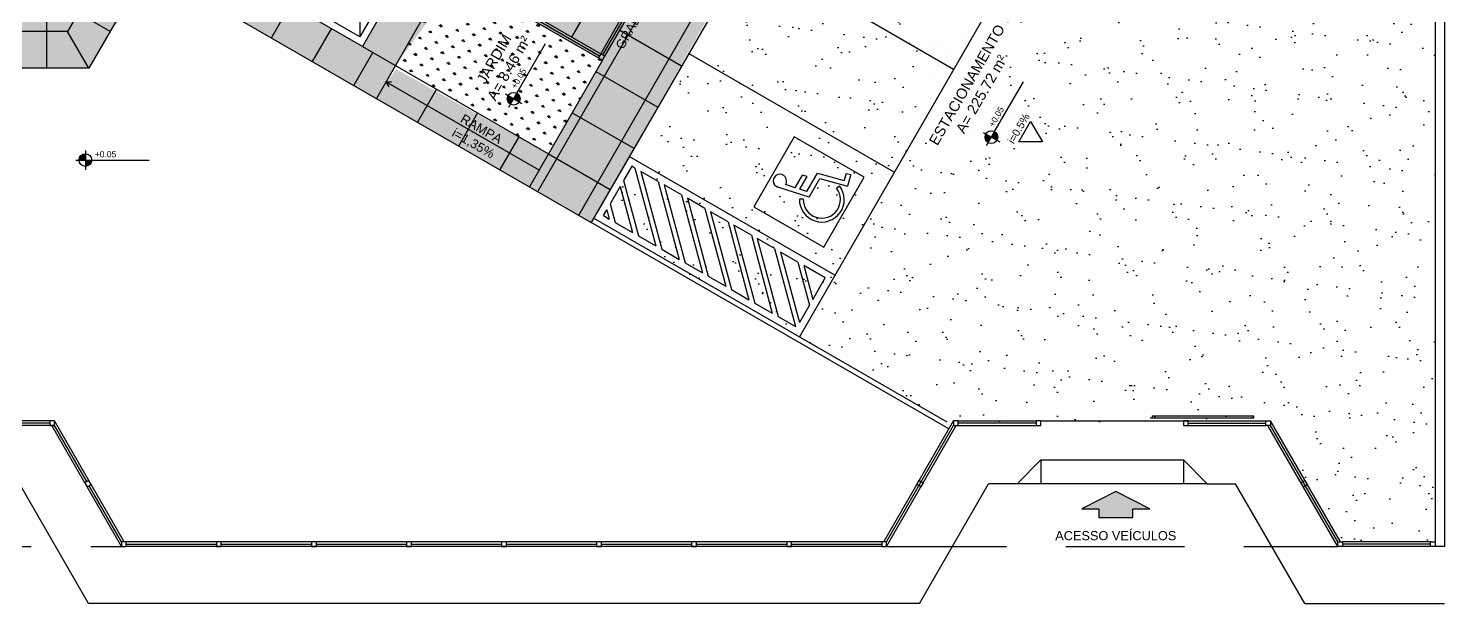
# Model space of a CAD drawing. Header units: millimetres. Extents: x 302 to 436, y 121 to 202.
# Drawn here: x 378.12 to 407.93, y 148.05 to 160.15 of the extents above; entities that cross this region are included whole.
import ezdxf

# ---------------------------------------------------------------- set-up
doc = ezdxf.new("R2010")
doc.units = ezdxf.units.MM
doc.linetypes.add('HIDDEN', pattern=[9.525, 6.35, -3.175])
doc.linetypes.add('TRACEJADO_G', pattern=[0.375, 0.25, -0.125])
for name, color, linetype in [('251', 251, 'Continuous'), ('A-ALV', 6, 'Continuous'), ('A-COTAS', 1, 'Continuous'), ('A-MURO', 2, 'Continuous'), ('A-PAREDE', 5, 'Continuous'), ('A-PISOS-CTEL', 2, 'TRACEJADO_G'), ('A-PISOS-NIVEL', 1, 'Continuous'), ('AR-PIS', 1, 'Continuous'), ('AR-VEGETAÇÃO_árvores', 96, 'HIDDEN'), ('ARQ-PIS-VISTA', 8, 'Continuous'), ('ARQ-SMB-1_100', 1, 'Continuous'), ('ARQ-TXT-1_050', 2, 'Continuous'), ('ARQ-TXT-1_075', 2, 'Continuous'), ('ARQ-TXT-1_100', 2, 'Continuous'), ('PORTAL_VTA_PROX', 1, 'Continuous')]:
    doc.layers.add(name, color=color, linetype=linetype)
doc.styles.add('ESC-50-A20', font='arial.ttf', dxfattribs={"height": 0.1})
doc.styles.add('FNDE Texto Cota 0050', font='verdana.ttf', dxfattribs={"height": 0.08})

# ---------------------------------------------------------------- blocks, each defined once
blk = doc.blocks.new('FNDE-Nível Planta-1_100')
at = {"linetype": 'Continuous', "ltscale": 0.5}
h = blk.add_hatch(color=1, dxfattribs=at)
h.paths.add_polyline_path([(135.657, 7.813), (135.657, 7.981, 0.414214), (135.489, 7.813)])
h.paths.add_polyline_path([(135.657, 7.813), (135.657, 7.645, 0.414214), (135.825, 7.813)])
at = {"color": 1}
for p, q in [((135.657, 8.065), (135.657, 7.561)), ((135.405, 7.813), (135.825, 7.813)), ((135.825, 7.813), (137.338, 7.813))]:
    blk.add_line(p, q, dxfattribs=at)
blk.add_circle((135.657, 7.813), 0.168, dxfattribs=at)
blk = doc.blocks.new('Paraplegico')
for p, q in [((134, 171.8), (119.2, 239.1)), ((136.5, 206.8), (131.9, 228.1)), ((124.1, 180.5), (120.3, 187.6)), ((136.5, 206.8), (167.2, 206.8)), ((138.7, 196.8), (169.4, 196.8)), ((142, 181.8), (138.7, 196.8)), ((142, 181.8), (186.9, 181.8)), ((169.4, 196.8), (167.2, 206.8)), ((186.9, 181.8), (201.5, 125.6)), ((134, 171.8), (179.2, 171.8)), ((179.2, 171.8), (194.3, 113.5)), ((179.3, 131.3), (186.7, 128.3)), ((218.8, 119.6), (194.3, 113.5)), ((216.3, 129.2), (201.5, 125.6)), ((216.3, 129.2), (218.8, 119.6))]:
    blk.add_line(p, q)
for centre, radius, start, end in [((133, 242.1), 14.1, 265.5481, 192.3635), ((143, 146.1), 47.2, 118.7728, 337.7713), ((143, 146.1), 39.2, 118.7728, 337.7713)]:
    blk.add_arc(centre, radius, start, end)

msp = doc.modelspace()

# ---------------------------------------------------------------- hatches: boundary and pattern name
at = {"layer": 'A-COTAS'}
h = msp.add_hatch(color=253, dxfattribs=at)
h.dxf.hatch_style = 1
h.paths.add_polyline_path([(401.369, 150.044), (401.729, 150.044), (401.01, 150.41), (400.292, 150.044), (400.651, 150.044), (400.651, 149.861), (401.369, 149.861)])
at = {"layer": 'AR-VEGETAÇÃO_árvores'}
h = msp.add_hatch(dxfattribs=at)
h.set_pattern_fill('GRASS', color=256, scale=0.01, angle=165)
h.set_pattern_definition([(255, (5.30388, 111.83571), (0.127, -0.21997045), [0.047625, -0.31158524]), (210, (5.30388, 111.83571), (0.127, -0.21997045), [0.047625, -0.206375]), (300, (5.30388, 111.83571), (0.21997045, 0.127), [0.047625, -0.206375])])
h.paths.add_polyline_path([(387.063, 161.297), (385.926, 159.327), (389.069, 157.514), (390.206, 159.484)])
h.paths.add_polyline_path([(387.063, 161.297), (386.982, 161.344), (385.845, 159.374), (385.926, 159.327)])
at = {"layer": 'ARQ-PIS-VISTA'}
h = msp.add_hatch(dxfattribs=at)
h.set_pattern_fill('DOTS', color=251, scale=0.08, angle=165)
h.set_pattern_definition([(165, (5.46106, 111.60996), (-0.09420631, -0.10623757), [0, -0.127])])
h.paths.add_polyline_path([(385.845, 159.374), (385.152, 159.773), (393.022, 173.417), (387.564, 176.564), (387.864, 177.084), (393.841, 173.636), (391.068, 168.829), (395.715, 166.149), (389.969, 156.072), (385.742, 158.51), (385.445, 158.681), (385.86, 159.298), (389.069, 157.514), (393.641, 165.44), (392.688, 165.99), (390.764, 162.655), (391.717, 162.105), (390.206, 159.484), (387.174, 161.179), (387.139, 161.118), (387.139, 161.118)])
h = msp.add_hatch(dxfattribs=at)
h.set_pattern_fill('AR-SAND', color=256, scale=0.02, angle=165)
h.set_pattern_definition([(202.5, (6.1451, 111.29275), (-0.2224287, -0.9537561), [0, -0.77216, 0, -0.8636, 0, -0.8255]), (172.5, (6.1451, 111.2927), (-1.2394683, -1.1521094), [0, -0.41656, 0, -0.69596, 0, -0.2667]), (132.5, (6.7487, 111.131), (-1.5288239, 0.4066714), [0, -0.254, 0, -0.9144, 0, -1.1938]), (122.5, (6.7487, 111.131), (-1.5904745, -0.0354205), [0, -0.127, 0, -0.59944, 0, -0.6858])])
h.paths.add_polyline_path([(397.462, 151.865), (390.081, 156.065), (395.765, 166.12), (391.068, 168.829), (392.417, 171.168), (407.732, 162.334), (407.732, 149.349), (405.74, 149.349), (404.269, 151.897)])
h = msp.add_hatch(dxfattribs=at)
h.set_pattern_fill('DOTS', color=251, scale=0.08, angle=165)
h.set_pattern_definition([(165, (5.30388, 111.83571), (-0.09420631, -0.10623757), [0, -0.127])])
h.paths.add_polyline_path([(367.232, 162.152), (368.87, 159.315), (372.632, 159.315), (372.632, 151.897), (375.632, 151.897), (375.632, 159.315), (379.402, 159.315), (380.637, 161.455), (385.445, 158.681), (385.845, 159.374), (379.695, 162.921), (378.508, 160.865), (375.632, 160.865), (375.632, 168.115), (372.632, 168.115), (372.632, 160.865), (369.765, 160.865), (368.574, 162.927)])

# ---------------------------------------------------------------- linework, layer by layer
at = {"color": 3}
for points in [[(390.206, 159.484), (390.255, 159.571), (390.169, 159.621), (390.119, 159.534)], [(378.569, 151.797), (378.669, 151.797), (378.669, 151.897), (378.569, 151.897)], [(397.595, 151.797), (397.695, 151.797), (397.695, 151.897), (397.595, 151.897)], [(399.333, 151.797), (399.433, 151.797), (399.433, 151.897), (399.333, 151.897)], [(402.432, 151.797), (402.532, 151.797), (402.532, 151.897), (402.432, 151.897)], [(404.269, 151.797), (404.169, 151.797), (404.169, 151.897), (404.269, 151.897)], [(379.307, 150.591), (379.357, 150.504), (379.444, 150.554), (379.394, 150.641)], [(396.957, 150.591), (396.907, 150.504), (396.821, 150.554), (396.871, 150.641)], [(404.907, 150.591), (404.957, 150.504), (405.044, 150.554), (404.994, 150.641)], [(380.082, 149.249), (380.182, 149.249), (380.182, 149.349), (380.082, 149.349)], [(380.082, 149.249), (380.182, 149.249), (380.182, 149.349), (380.082, 149.349)], [(382.082, 149.249), (382.182, 149.249), (382.182, 149.349), (382.082, 149.349)], [(382.082, 149.249), (382.182, 149.249), (382.182, 149.349), (382.082, 149.349)], [(384.082, 149.249), (384.182, 149.249), (384.182, 149.349), (384.082, 149.349)], [(386.082, 149.249), (386.182, 149.249), (386.182, 149.349), (386.082, 149.349)], [(388.082, 149.249), (388.182, 149.249), (388.182, 149.349), (388.082, 149.349)], [(390.082, 149.249), (390.182, 149.249), (390.182, 149.349), (390.082, 149.349)], [(392.082, 149.249), (392.182, 149.249), (392.182, 149.349), (392.082, 149.349)], [(394.082, 149.249), (394.182, 149.249), (394.182, 149.349), (394.082, 149.349)], [(396.082, 149.249), (396.182, 149.249), (396.182, 149.349), (396.082, 149.349)], [(405.782, 149.249), (405.682, 149.249), (405.682, 149.349), (405.782, 149.349)], [(407.732, 149.249), (407.632, 149.249), (407.632, 149.349), (407.732, 149.349)]]:
    msp.add_lwpolyline(points, close=True, dxfattribs=at)
at = {"layer": '251', "color": 251}
for p, q in [((400.096, 163.622), (394.35, 153.66)), ((397.597, 159.29), (393.266, 161.789)), ((396.348, 157.125), (392.017, 159.623)), ((395.099, 154.959), (390.768, 157.458)), ((390.889, 157.215), (390.823, 157.253)), ((390.889, 157.215), (391.329, 155.576)), ((391.379, 156.932), (391.012, 157.144)), ((391.012, 157.144), (391.452, 155.505)), ((390.579, 156.829), (390.839, 155.858)), ((390.649, 156.951), (390.961, 155.787)), ((391.379, 156.932), (391.819, 155.293)), ((391.869, 156.649), (391.502, 156.861)), ((391.502, 156.861), (391.942, 155.222)), ((391.869, 156.649), (392.309, 155.01)), ((392.359, 156.367), (391.992, 156.579)), ((391.992, 156.579), (392.432, 154.94)), ((390.224, 156.213), (390.296, 156.339)), ((390.296, 156.339), (390.349, 156.141)), ((390.367, 156.461), (390.471, 156.07)), ((392.849, 156.084), (392.482, 156.296)), ((392.482, 156.296), (392.922, 154.657)), ((397.498, 151.728), (389.969, 156.072)), ((397.462, 151.865), (390.019, 156.159)), ((390.224, 156.213), (390.349, 156.141)), ((390.471, 156.07), (390.839, 155.858)), ((392.849, 156.084), (393.289, 154.445)), ((393.339, 155.801), (392.972, 156.013)), ((392.972, 156.013), (393.412, 154.374)), ((390.961, 155.787), (391.329, 155.576)), ((393.339, 155.801), (393.779, 154.162)), ((393.829, 155.519), (393.462, 155.731)), ((393.462, 155.731), (393.902, 154.092)), ((391.452, 155.505), (391.819, 155.293)), ((393.829, 155.519), (394.269, 153.88)), ((394.319, 155.236), (393.952, 155.448)), ((393.952, 155.448), (394.351, 153.962)), ((391.942, 155.222), (392.309, 155.01)), ((394.319, 155.236), (394.563, 154.329)), ((394.894, 154.904), (394.442, 155.165)), ((394.442, 155.165), (394.633, 154.452)), ((392.432, 154.94), (392.799, 154.728)), ((394.633, 154.452), (394.894, 154.904)), ((392.922, 154.657), (393.289, 154.445)), ((393.412, 154.374), (393.779, 154.162)), ((394.563, 154.329), (394.351, 153.962)), ((393.902, 154.092), (394.269, 153.88))]:
    msp.add_line(p, q, dxfattribs=at)
msp.add_lwpolyline([(394.862, 155.548), (395.711, 157.021), (394.238, 157.87), (393.389, 156.397)], close=True, dxfattribs=at)
at = {"layer": 'A-ALV', "color": 253}
msp.add_line((385.1, 160.642), (385.097, 159.978), dxfattribs=at)
at = {"layer": 'A-MURO'}
for p, q in [((407.932, 199.249), (407.932, 149.249)), ((407.732, 199.049), (407.732, 149.249)), ((407.932, 149.249), (407.732, 149.249))]:
    msp.add_line(p, q, dxfattribs=at)
at = {"layer": 'A-PAREDE'}
for p, q in [((385.152, 159.773), (381.037, 162.147)), ((385.097, 159.978), (383.365, 160.978)), ((385.572, 160.801), (385.097, 159.978)), ((385.702, 160.726), (385.152, 159.773))]:
    msp.add_line(p, q, dxfattribs=at)
at = {"layer": 'A-PISOS-CTEL', "color": 1, "linetype": 'TRACEJADO_G', "ltscale": 10}
for p, q in [((368.182, 149.249), (380.082, 149.249)), ((396.207, 149.249), (405.657, 149.249)), ((396.207, 149.249), (405.657, 149.249)), ((396.207, 149.249), (405.682, 149.249))]:
    msp.add_line(p, q, dxfattribs=at)
at = {"layer": 'A-PISOS-NIVEL', "color": 1}
for p, q in [((395.765, 166.12), (389.969, 156.072)), ((379.402, 159.315), (380.637, 161.454)), ((380.637, 161.454), (389.969, 156.072)), ((386.981, 161.344), (385.845, 159.374)), ((385.152, 159.773), (389.069, 157.514)), ((379.402, 159.315), (375.632, 159.315)), ((385.845, 159.374), (385.445, 158.681)), ((390.206, 159.484), (388.669, 156.821)), ((399.432, 151.897), (402.432, 151.897)), ((402.432, 151.897), (404.169, 151.897)), ((402.432, 151.797), (404.169, 151.797)), ((398.932, 150.573), (398.333, 150.573)), ((402.932, 150.573), (403.532, 150.573)), ((396.875, 148.049), (379.389, 148.049)), ((404.989, 148.049), (407.932, 148.049))]:
    msp.add_line(p, q, dxfattribs=at)
msp.add_lwpolyline([(401.779, 151.95), (401.779, 152), (403.909, 152), (403.909, 151.95), (401.779, 151.95)], dxfattribs=at)
at = {"layer": 'AR-PIS', "color": 251, "ltscale": 10}
for p, q in [((390.212, 159.596), (390.893, 160.776)), ((388.662, 160.433), (390.144, 159.578)), ((378.569, 151.847), (377.201, 151.847)), ((379.351, 150.616), (378.669, 151.797)), ((396.182, 149.349), (397.595, 151.797)), ((399.333, 151.847), (397.695, 151.847)), ((402.532, 151.847), (404.169, 151.847)), ((405.682, 149.349), (404.269, 151.797)), ((380.082, 149.349), (379.401, 150.529)), ((380.182, 149.299), (382.082, 149.299)), ((380.182, 149.299), (382.082, 149.299)), ((382.182, 149.299), (384.082, 149.299)), ((384.182, 149.299), (386.082, 149.299)), ((386.182, 149.299), (388.082, 149.299)), ((388.182, 149.299), (390.082, 149.299)), ((390.182, 149.299), (392.082, 149.299)), ((392.182, 149.299), (394.082, 149.299)), ((394.182, 149.299), (396.082, 149.299)), ((407.632, 149.299), (405.782, 149.299))]:
    msp.add_line(p, q, dxfattribs=at)
at = {"layer": 'ARQ-PIS-VISTA'}
for p, q in [((388.843, 156.721), (394.639, 166.769)), ((389.709, 156.221), (395.505, 166.27)), ((390.823, 157.253), (390.649, 156.951)), ((390.579, 156.829), (390.367, 156.461)), ((392.359, 156.367), (392.799, 154.728)), ((398.932, 150.573), (399.432, 151.073)), ((399.432, 151.073), (402.432, 151.073)), ((399.432, 151.073), (399.432, 150.573)), ((402.432, 151.073), (402.432, 150.573)), ((402.432, 151.073), (402.932, 150.573))]:
    msp.add_line(p, q, dxfattribs=at)
at = {"layer": 'ARQ-PIS-VISTA', "color": 251}
for p, q in [((378.948, 160.088), (380.363, 162.538)), ((389.563, 159.971), (391.024, 162.505)), ((379.842, 160.09), (378.5, 160.865)), ((378.5, 160.865), (378.5, 159.315)), ((383.235, 159.954), (383.635, 160.647)), ((384.102, 159.454), (384.502, 160.147)), ((390.568, 160.113), (391.867, 159.363)), ((378.947, 160.09), (373.632, 160.09)), ((379.395, 159.315), (378.947, 160.09)), ((384.968, 158.954), (385.368, 159.647)), ((390.068, 159.246), (391.368, 158.497)), ((386.711, 158.874), (386.311, 158.181)), ((387.577, 158.374), (387.178, 157.681)), ((389.569, 158.38), (390.868, 157.631)), ((388.444, 157.875), (388.044, 157.182)), ((389.069, 157.514), (390.368, 156.765))]:
    msp.add_line(p, q, dxfattribs=at)
at = {"layer": 'ARQ-PIS-VISTA', "color": 1}
for points in [[(388.238, 157.532), (385.645, 159.027), (385.764, 159.027)], [(388.869, 157.168), (385.645, 159.027), (385.705, 158.925)]]:
    msp.add_lwpolyline(points, dxfattribs=at)
at = {"layer": 'ARQ-PIS-VISTA'}
msp.add_lwpolyline([(402.932, 150.573), (398.932, 150.573)], dxfattribs=at)
at = {"layer": 'ARQ-SMB-1_100', "color": 5}
msp.add_lwpolyline([(399.467, 157.764), (398.967, 157.764), (399.217, 158.197)], close=True, dxfattribs=at)
at = {"layer": 'ARQ-SMB-1_100'}
msp.add_lwpolyline([(401.369, 150.044), (401.729, 150.044), (401.01, 150.41), (400.292, 150.044), (400.651, 150.044), (400.651, 149.861), (401.369, 149.861), (401.369, 150.044)], dxfattribs=at)
at = {"layer": 'PORTAL_VTA_PROX'}
for p, q in [((390.169, 159.621), (391.581, 162.068)), ((390.255, 159.571), (391.667, 162.018)), ((387.068, 161.294), (390.206, 159.484)), ((387.118, 161.381), (390.169, 159.621)), ((378.669, 151.897), (375.632, 151.897)), ((378.669, 151.797), (375.632, 151.797)), ((380.082, 149.249), (378.611, 151.797)), ((380.14, 149.349), (378.669, 151.897)), ((396.124, 149.349), (397.595, 151.897)), ((396.182, 149.249), (397.653, 151.797)), ((397.695, 151.897), (399.333, 151.897)), ((397.695, 151.797), (399.333, 151.797)), ((405.682, 149.249), (404.211, 151.797)), ((405.74, 149.349), (404.269, 151.897)), ((396.875, 148.049), (398.333, 150.573)), ((404.989, 148.049), (403.532, 150.573)), ((379.389, 148.049), (377.947, 150.547)), ((396.082, 149.349), (380.182, 149.349)), ((396.082, 149.249), (380.182, 149.249)), ((407.632, 149.349), (405.782, 149.349)), ((407.632, 149.249), (405.782, 149.249))]:
    msp.add_line(p, q, dxfattribs=at)

# ---------------------------------------------------------------- block references
at = {"layer": '251', "color": 251, "xscale": 0.01, "yscale": 0.01, "zscale": 0.01, "rotation": 60.02279565092205}
msp.add_blockref('Paraplegico', (395.373, 154.583), dxfattribs=at)
at = {"layer": 'ARQ-SMB-1_100', "xscale": 0.8000000000000002, "yscale": 0.8000000000000002, "zscale": 0.8000000000000002, "rotation": 60.02279787887526}
for p in [(339.524, 61.542), (349.581, 60.735)]:
    msp.add_blockref('FNDE-Nível Planta-1_100', p, dxfattribs=at)
at = {"layer": 'ARQ-SMB-1_100', "xscale": 0.8, "yscale": 0.8, "zscale": 0.8}
msp.add_blockref('FNDE-Nível Planta-1_100', (270.796, 151.132), dxfattribs=at)

# ---------------------------------------------------------------- texts
at = {"layer": 'ARQ-SMB-1_100', "style": 'ESC-50-A20'}
for p in [(388.381, 158.872), (398.439, 158.065)]:
    msp.add_attdef('+0.05', p, 'NA', height=0.128, rotation=60.0228, dxfattribs=at)
msp.add_attdef('+0.05', (379.518, 157.442), 'NA', height=0.128, dxfattribs=at)
at = {"layer": 'ARQ-TXT-1_050', "char_height": 0.21845, "attachment_point": 1, "rotation": 60.0228, "style": 'ESC-50-A20'}
for s, insert in [('\\pi0.31741;ESTACIONAMENTO     \\P\\pi0.81348;A= 225.72 m²', (396.906, 157.506)), ('\\pi1.1789;JARDIM     \\P\\pi0.98321;A= 8.46 m²', (386.956, 158.051))]:
    msp.add_mtext_dynamic_manual_height_columns(s, width=3.27851, gutter_width=1, heights=[0], dxfattribs=dict(at, insert=insert))
at = {"layer": 'ARQ-TXT-1_075', "style": 'ESC-50-A20'}
msp.add_text('ACESSO VEÍCULOS', height=0.192, dxfattribs=at).set_placement((399.735, 149.384))
at = {"layer": 'ARQ-TXT-1_075', "insert": (390.215, 159.349), "char_height": 0.192, "width": 3.14305, "attachment_point": 1, "rotation": 60.0228, "style": 'ESC-50-A20'}
msp.add_mtext('\\pi0.50934;GRADIL h = 1.60 m  ', dxfattribs=at)
at = {"layer": 'ARQ-TXT-1_075', "char_height": 0.192, "attachment_point": 1, "rotation": 330.0228, "style": 'ESC-50-A20'}
for s, insert in [('\\pi1.105;RAMPA', (386.335, 158.914)), ('\\pi1.1003;i=1,35%', (386.16, 158.613))]:
    msp.add_mtext_dynamic_manual_height_columns(s, width=3.14305, gutter_width=0.5, heights=[0], dxfattribs=dict(at, insert=insert))
at = {"layer": 'ARQ-TXT-1_100', "color": 5, "insert": (398.863, 157.709), "char_height": 0.16, "attachment_point": 7, "rotation": 59.8797, "style": 'FNDE Texto Cota 0050'}
msp.add_mtext_dynamic_manual_height_columns('{\\fArial|b0|i0|c0|p34;i=0.5%}', width=1.15182, gutter_width=0.5, heights=[0], dxfattribs=at)

doc.saveas('drawing.dxf')
